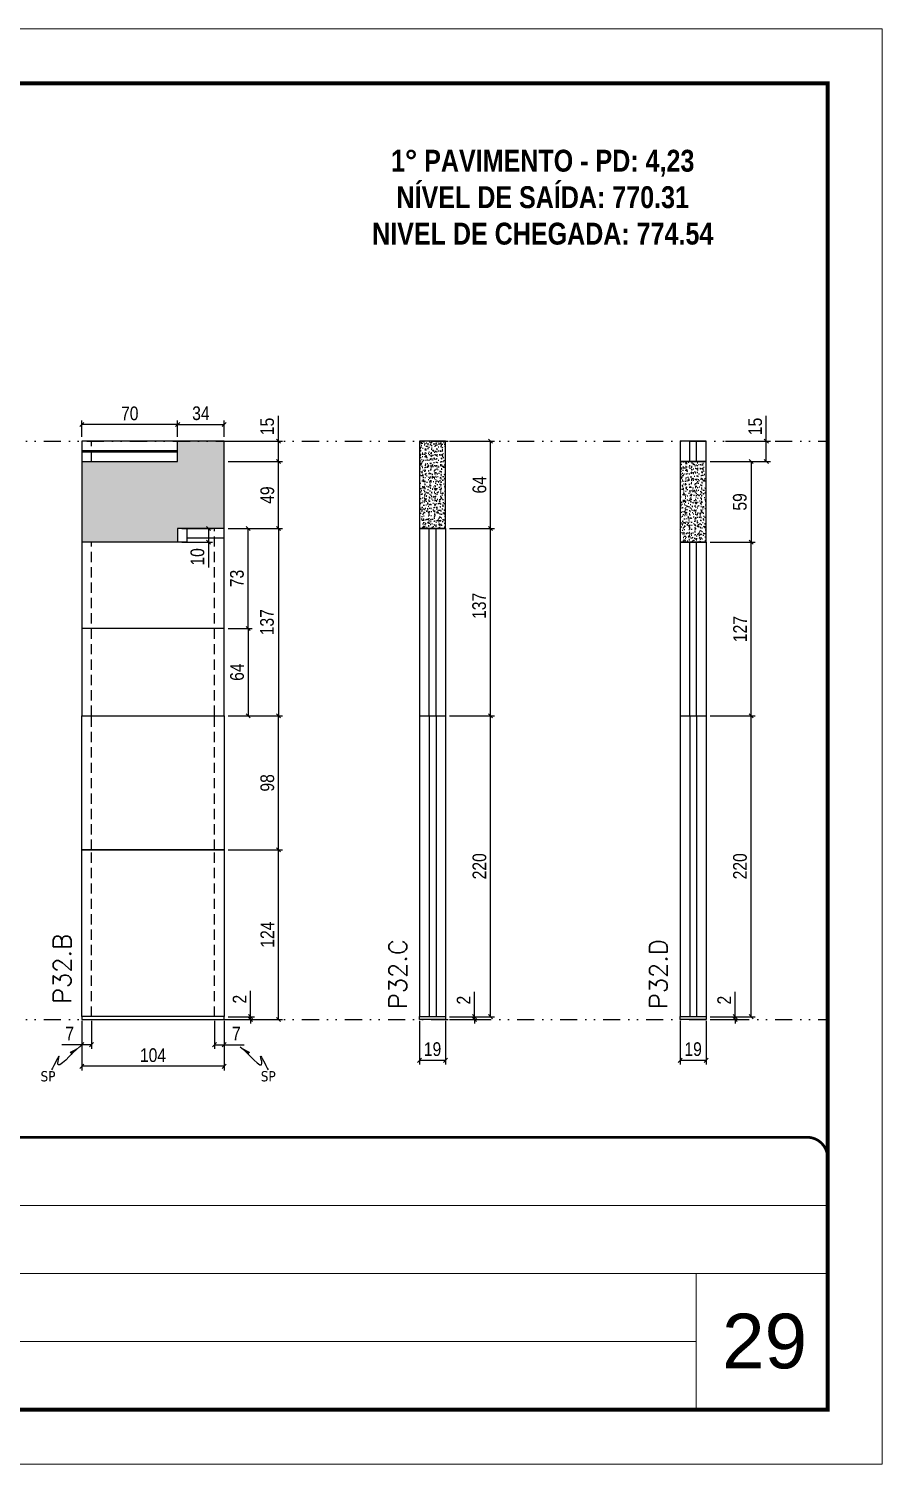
# Model space of a CAD drawing. Header units: millimetres. Extents: x 787 to 8287, y -592 to 17063.
# Drawn here: x 2286 to 2910, y 2854 to 3904 of the extents above; entities that cross this region are included whole.
import ezdxf

# ---------------------------------------------------------------- set-up
doc = ezdxf.new("R2010")
doc.units = ezdxf.units.MM
for name, pattern in [('CONTINUO', [0]), ('DASHED', [0.75, 0.5, -0.25]), ('DIVIDE2', [0.625, 0.25, -0.125, 0, -0.125, 0, -0.125]), ('HIDDEN', [0.375, 0.25, -0.125])]:
    doc.linetypes.add(name, pattern=pattern)
for name, color, linetype, lineweight in [('CARIMBO', 255, 'Continuous', 9), ('Folhas', 255, 'Continuous', 9), ('SARRAFO DE PRESSAO', 251, 'DASHED', 9), ('Texto Seção', 7, 'Continuous', 15)]:
    doc.layers.add(name, color=color, linetype=linetype, lineweight=lineweight)
for name, color, linetype in [('COTA', 241, 'Continuous'), ('NOMENCLATURA', 7, 'Continuous'), ('Nível', 160, 'Continuous'), ('Painéis', 200, 'Continuous'), ('SARR_2.2x7', 40, 'Continuous'), ('Sarrafo de Pressão', 42, 'HIDDEN'), ('texto', 7, 'Continuous')]:
    doc.layers.add(name, color=color, linetype=linetype)
doc.styles.add('ARIAL', font='arial.ttf')
doc.styles.add('COTA TECNICA', font='techl___.ttf', dxfattribs={"height": 10})
doc.styles.add('COTA TECNICA-50', font='techl___.ttf', dxfattribs={"height": 10})
doc.styles.add('REGUA-120', font='ROMANS.shx', dxfattribs={"height": 15})
doc.styles.add('ROMANC', font='techb___.ttf', dxfattribs={"height": 2.5})
doc.styles.get("Standard").update_dxf_attribs({"font": 'arial.ttf'})
doc.dimstyles.new('COTA PAINEL-50', dxfattribs={"dimtxt": 10, "dimasz": 3, "dimexe": 3, "dimexo": 3, "dimgap": 3, "dimtad": 1, "dimdec": 1, "dimzin": 12, "dimdsep": 46, "dimtxsty": 'COTA TECNICA-50', "dimblk1": 'OBLIQUE', "dimblk2": 'OBLIQUE', "dimsah": 1, "dimcen": 0.9, "dimclrd": 4, "dimclre": 4, "dimclrt": 240, "dimadec": 1, "dimazin": 3, "dimtfac": 1, "dimtdec": 1, "dimtmove": 0, "dimatfit": 3, "dimfxl": 0, "dimtolj": 1, "dimtzin": 12, "dimarcsym": 0})
doc.dimstyles.new('PAINEL', dxfattribs={"dimtxt": 10, "dimasz": 3, "dimexe": 3, "dimexo": 3, "dimgap": 3, "dimtad": 1, "dimdec": 1, "dimzin": 12, "dimdsep": 46, "dimtxsty": 'COTA TECNICA', "dimblk1": 'OBLIQUE', "dimblk2": 'OBLIQUE', "dimsah": 1, "dimcen": 0.9, "dimclrd": 4, "dimclre": 4, "dimclrt": 240, "dimadec": 1, "dimazin": 3, "dimtfac": 1, "dimtdec": 1, "dimtmove": 0, "dimatfit": 3, "dimfxl": 0, "dimtolj": 1, "dimtzin": 12, "dimarcsym": 0})
doc.dimstyles.get("Standard").update_dxf_attribs({"dimtxt": 0.18, "dimasz": 0.18, "dimexe": 0.18, "dimexo": 0.0625, "dimgap": 0.09, "dimtad": 0, "dimtih": 1, "dimtoh": 1, "dimdec": 4, "dimzin": 0, "dimdsep": 46, "dimtxsty": 'Standard', "dimcen": 0.09, "dimadec": 0, "dimazin": 0, "dimtfac": 1, "dimtdec": 4, "dimtofl": 0, "dimtmove": 0, "dimatfit": 3, "dimfxl": 0, "dimtolj": 1, "dimtzin": 0, "dimarcsym": 0})

# ---------------------------------------------------------------- blocks, each defined once
blk = doc.blocks.new('9999999999')
at = {"color": 30, "linetype": 'CONTINUO'}
for p, q in [((98564.6, 34379.6), (99584, 34379.6)), ((98564.6, 34329.8), (99488, 34329.8)), ((99584, 34329.8), (99488, 34329.8)), ((99488, 34329.8), (99488, 34230.2)), ((98564.6, 34280), (99488, 34280))]:
    blk.add_line(p, q, dxfattribs=at)
at = {"color": 30, "linetype": 'CONTINUO', "const_width": 2}
blk.add_lwpolyline([(99584, 34230.2), (99584, 34414.4, 0.414214), (99569, 34429.4), (98229, 34429.4, 0.414214), (98214, 34414.4), (98214, 34245.2, 0.414214), (98229, 34230.2), (99584, 34230.2)], format="xyb", dxfattribs=at)
at = {"layer": 'Folhas'}
blk.add_lwpolyline([(98139, 34190.2), (99624, 34190.2), (99624, 35240.2), (98139, 35240.2)], close=True, dxfattribs=at)
at = {"layer": 'Folhas', "color": 30, "const_width": 3}
blk.add_lwpolyline([(98214, 34230.2), (99584, 34230.2), (99584, 35200.2), (98214, 35200.2)], close=True, dxfattribs=at)
blk = doc.blocks.new('_Oblique')
at = {"color": 0, "linetype": 'ByBlock', "lineweight": -2}
blk.add_line((-0.5, -0.5), (0.5, 0.5), dxfattribs=at)
blk = doc.blocks.new('*D692')
at = {"layer": 'COTA', "color": 4, "lineweight": -2}
for p, q in [((2762.7, 3178.5), (2762.7, 3146.6)), ((2781.7, 3178.5), (2781.7, 3146.6)), ((2762.7, 3149.6), (2781.7, 3149.6))]:
    blk.add_line(p, q, dxfattribs=at)
at = {"layer": 'Defpoints', "color": 0}
for p in [(2762.7, 3181.5), (2781.7, 3181.5), (2781.7, 3149.6)]:
    blk.add_point(p, dxfattribs=at)
at = {"layer": 'COTA', "color": 4, "lineweight": -2, "xscale": 3, "yscale": 3, "zscale": 3, "rotation": 180}
blk.add_blockref('_Oblique', (2762.7, 3149.6), dxfattribs=at)
at = {"layer": 'COTA', "color": 4, "lineweight": -2, "xscale": 3, "yscale": 3, "zscale": 3}
blk.add_blockref('_Oblique', (2781.7, 3149.6), dxfattribs=at)
at = {"layer": 'COTA', "color": 240, "insert": (2772.2, 3157.7), "char_height": 10, "attachment_point": 5, "style": 'COTA TECNICA'}
blk.add_mtext('\\A1;19', dxfattribs=at)
blk = doc.blocks.new('*D693')
at = {"layer": 'COTA', "color": 4, "lineweight": -2}
for p, q in [((2802.9, 3181.5), (2802.9, 3199.6)), ((2784.7, 3181.5), (2805.9, 3181.5)), ((2802.9, 3179.5), (2802.9, 3181.5)), ((2784.7, 3179.5), (2805.9, 3179.5)), ((2802.9, 3179.5), (2802.9, 3176.5))]:
    blk.add_line(p, q, dxfattribs=at)
at = {"layer": 'Defpoints', "color": 0}
for p in [(2781.7, 3181.5), (2802.9, 3181.5), (2781.7, 3179.5)]:
    blk.add_point(p, dxfattribs=at)
at = {"layer": 'COTA', "color": 4, "lineweight": -2, "xscale": 3, "yscale": 3, "zscale": 3}
for p, rotation in [((2802.9, 3181.5), 270), ((2802.9, 3179.5), 90)]:
    blk.add_blockref('_Oblique', p, dxfattribs=dict(at, rotation=rotation))
at = {"layer": 'COTA', "color": 240, "insert": (2794.9, 3193.6), "char_height": 10, "attachment_point": 5, "rotation": 90, "style": 'COTA TECNICA-50'}
blk.add_mtext('\\A1;2', dxfattribs=at)
blk = doc.blocks.new('*D1337')
at = {"layer": 'COTA', "color": 4, "linetype": 'ByBlock', "lineweight": -2}
for p, q in [((2784.7, 3587.5), (2817.6, 3587.5)), ((2814.6, 3587.5), (2814.6, 3528.5)), ((2784.7, 3528.5), (2817.6, 3528.5))]:
    blk.add_line(p, q, dxfattribs=at)
at = {"layer": 'Defpoints', "color": 0, "linetype": 'ByBlock'}
for p in [(2781.7, 3587.5), (2781.7, 3528.5), (2814.6, 3528.5)]:
    blk.add_point(p, dxfattribs=at)
at = {"layer": 'COTA', "color": 4, "linetype": 'ByBlock', "lineweight": -2, "xscale": 3, "yscale": 3, "zscale": 3}
for p, rotation in [((2814.6, 3587.5), 90), ((2814.6, 3528.5), 270)]:
    blk.add_blockref('_Oblique', p, dxfattribs=dict(at, rotation=rotation))
at = {"layer": 'COTA', "color": 240, "linetype": 'ByBlock', "insert": (2806.4, 3558), "char_height": 10, "attachment_point": 5, "rotation": 90, "style": 'COTA TECNICA'}
blk.add_mtext('\\A1;59', dxfattribs=at)
blk = doc.blocks.new('*D1338')
at = {"layer": 'COTA', "color": 4, "lineweight": -2}
for p, q in [((2784.7, 3401.5), (2817.6, 3401.5)), ((2814.6, 3181.5), (2814.6, 3401.5)), ((2784.7, 3181.5), (2817.6, 3181.5))]:
    blk.add_line(p, q, dxfattribs=at)
at = {"layer": 'Defpoints', "color": 0}
for p in [(2781.7, 3401.5), (2814.6, 3401.5), (2781.7, 3181.5)]:
    blk.add_point(p, dxfattribs=at)
at = {"layer": 'COTA', "color": 4, "lineweight": -2, "xscale": 3, "yscale": 3, "zscale": 3}
for p, rotation in [((2814.6, 3401.5), 90), ((2814.6, 3181.5), 270)]:
    blk.add_blockref('_Oblique', p, dxfattribs=dict(at, rotation=rotation))
at = {"layer": 'COTA', "color": 240, "insert": (2806.5, 3291.5), "char_height": 10, "attachment_point": 5, "rotation": 90, "style": 'COTA TECNICA-50'}
blk.add_mtext('\\A1;220', dxfattribs=at)
blk = doc.blocks.new('*D694')
at = {"layer": 'COTA', "color": 4, "lineweight": -2}
for p, q in [((2784.7, 3528.5), (2817.6, 3528.5)), ((2814.6, 3401.5), (2814.6, 3528.5)), ((2784.7, 3401.5), (2817.6, 3401.5))]:
    blk.add_line(p, q, dxfattribs=at)
at = {"layer": 'Defpoints', "color": 0}
for p in [(2781.7, 3528.5), (2814.6, 3528.5), (2781.7, 3401.5)]:
    blk.add_point(p, dxfattribs=at)
at = {"layer": 'COTA', "color": 4, "lineweight": -2, "xscale": 3, "yscale": 3, "zscale": 3}
for p, rotation in [((2814.6, 3528.5), 90), ((2814.6, 3401.5), 270)]:
    blk.add_blockref('_Oblique', p, dxfattribs=dict(at, rotation=rotation))
at = {"layer": 'COTA', "color": 240, "insert": (2806.5, 3465), "char_height": 10, "attachment_point": 5, "rotation": 90, "style": 'COTA TECNICA-50'}
blk.add_mtext('\\A1;127', dxfattribs=at)
blk = doc.blocks.new('*D695')
at = {"layer": 'COTA', "color": 4, "lineweight": -2}
for p, q in [((2572.2, 3178.5), (2572.2, 3146.6)), ((2591.2, 3178.5), (2591.2, 3146.6)), ((2572.2, 3149.6), (2591.2, 3149.6))]:
    blk.add_line(p, q, dxfattribs=at)
at = {"layer": 'Defpoints', "color": 0}
for p in [(2572.2, 3181.5), (2591.2, 3181.5), (2591.2, 3149.6)]:
    blk.add_point(p, dxfattribs=at)
at = {"layer": 'COTA', "color": 4, "lineweight": -2, "xscale": 3, "yscale": 3, "zscale": 3, "rotation": 180}
blk.add_blockref('_Oblique', (2572.2, 3149.6), dxfattribs=at)
at = {"layer": 'COTA', "color": 4, "lineweight": -2, "xscale": 3, "yscale": 3, "zscale": 3}
blk.add_blockref('_Oblique', (2591.2, 3149.6), dxfattribs=at)
at = {"layer": 'COTA', "color": 240, "insert": (2581.7, 3157.7), "char_height": 10, "attachment_point": 5, "style": 'COTA TECNICA'}
blk.add_mtext('\\A1;19', dxfattribs=at)
blk = doc.blocks.new('*D696')
at = {"layer": 'COTA', "color": 4, "lineweight": -2}
for p, q in [((2594.2, 3401.5), (2627.1, 3401.5)), ((2624.1, 3181.5), (2624.1, 3401.5)), ((2594.2, 3181.5), (2627.1, 3181.5))]:
    blk.add_line(p, q, dxfattribs=at)
at = {"layer": 'Defpoints', "color": 0}
for p in [(2591.2, 3401.5), (2624.1, 3401.5), (2591.2, 3181.5)]:
    blk.add_point(p, dxfattribs=at)
at = {"layer": 'COTA', "color": 4, "lineweight": -2, "xscale": 3, "yscale": 3, "zscale": 3}
for p, rotation in [((2624.1, 3401.5), 90), ((2624.1, 3181.5), 270)]:
    blk.add_blockref('_Oblique', p, dxfattribs=dict(at, rotation=rotation))
at = {"layer": 'COTA', "color": 240, "insert": (2616, 3291.5), "char_height": 10, "attachment_point": 5, "rotation": 90, "style": 'COTA TECNICA'}
blk.add_mtext('\\A1;220', dxfattribs=at)
blk = doc.blocks.new('*D697')
at = {"layer": 'COTA', "color": 4, "lineweight": -2}
for p, q in [((2612.4, 3181.5), (2612.4, 3199.6)), ((2594.2, 3181.5), (2615.4, 3181.5)), ((2612.4, 3179.5), (2612.4, 3181.5)), ((2594.2, 3179.5), (2615.4, 3179.5)), ((2612.4, 3179.5), (2612.4, 3176.5))]:
    blk.add_line(p, q, dxfattribs=at)
at = {"layer": 'Defpoints', "color": 0}
for p in [(2591.2, 3181.5), (2612.4, 3181.5), (2591.2, 3179.5)]:
    blk.add_point(p, dxfattribs=at)
at = {"layer": 'COTA', "color": 4, "lineweight": -2, "xscale": 3, "yscale": 3, "zscale": 3}
for p, rotation in [((2612.4, 3181.5), 270), ((2612.4, 3179.5), 90)]:
    blk.add_blockref('_Oblique', p, dxfattribs=dict(at, rotation=rotation))
at = {"layer": 'COTA', "color": 240, "insert": (2604.4, 3193.6), "char_height": 10, "attachment_point": 5, "rotation": 90, "style": 'COTA TECNICA-50'}
blk.add_mtext('\\A1;2', dxfattribs=at)
blk = doc.blocks.new('*D1339')
at = {"layer": 'COTA', "color": 4, "lineweight": -2}
for p, q in [((2594.2, 3538.5), (2627.1, 3538.5)), ((2624.1, 3401.5), (2624.1, 3538.5)), ((2594.2, 3401.5), (2627.1, 3401.5))]:
    blk.add_line(p, q, dxfattribs=at)
at = {"layer": 'Defpoints', "color": 0}
for p in [(2591.2, 3538.5), (2624.1, 3538.5), (2591.2, 3401.5)]:
    blk.add_point(p, dxfattribs=at)
at = {"layer": 'COTA', "color": 4, "lineweight": -2, "xscale": 3, "yscale": 3, "zscale": 3}
for p, rotation in [((2624.1, 3538.5), 90), ((2624.1, 3401.5), 270)]:
    blk.add_blockref('_Oblique', p, dxfattribs=dict(at, rotation=rotation))
at = {"layer": 'COTA', "color": 240, "insert": (2615.8, 3482), "char_height": 10, "attachment_point": 5, "rotation": 90, "style": 'COTA TECNICA-50'}
blk.add_mtext('\\A1;137', dxfattribs=at)
blk = doc.blocks.new('*D1341')
at = {"layer": 'COTA', "color": 4, "lineweight": -2}
for p, q in [((2825.7, 3602.5), (2825.7, 3620.9)), ((2795.8, 3602.5), (2828.7, 3602.5)), ((2825.7, 3587.5), (2825.7, 3602.5)), ((2784.7, 3587.5), (2828.7, 3587.5))]:
    blk.add_line(p, q, dxfattribs=at)
at = {"layer": 'Defpoints', "color": 0}
for p in [(2792.8, 3602.5), (2825.7, 3602.5), (2781.7, 3587.5)]:
    blk.add_point(p, dxfattribs=at)
at = {"layer": 'COTA', "color": 4, "lineweight": -2, "xscale": 3, "yscale": 3, "zscale": 3}
for p, rotation in [((2825.7, 3602.5), 90), ((2825.7, 3587.5), 270)]:
    blk.add_blockref('_Oblique', p, dxfattribs=dict(at, rotation=rotation))
at = {"layer": 'COTA', "color": 240, "insert": (2817.6, 3613.2), "char_height": 10, "attachment_point": 5, "rotation": 90, "style": 'COTA TECNICA'}
blk.add_mtext('\\A1;15', dxfattribs=at)
blk = doc.blocks.new('*D1348')
at = {"layer": 'COTA', "color": 4, "lineweight": -2}
for p, q in [((2594.2, 3602.5), (2627.1, 3602.5)), ((2624.1, 3538.5), (2624.1, 3602.5)), ((2594.2, 3538.5), (2627.1, 3538.5))]:
    blk.add_line(p, q, dxfattribs=at)
at = {"layer": 'Defpoints', "color": 0}
for p in [(2591.2, 3602.5), (2624.1, 3602.5), (2591.2, 3538.5)]:
    blk.add_point(p, dxfattribs=at)
at = {"layer": 'COTA', "color": 4, "lineweight": -2, "xscale": 3, "yscale": 3, "zscale": 3}
for p, rotation in [((2624.1, 3602.5), 90), ((2624.1, 3538.5), 270)]:
    blk.add_blockref('_Oblique', p, dxfattribs=dict(at, rotation=rotation))
at = {"layer": 'COTA', "color": 240, "insert": (2616, 3570.5), "char_height": 10, "attachment_point": 5, "rotation": 90, "style": 'COTA TECNICA'}
blk.add_mtext('\\A1;64', dxfattribs=at)
blk = doc.blocks.new('*D727')
at = {"layer": 'COTA', "color": 4, "lineweight": -2}
for p, q in [((2325.3, 3178.5), (2325.3, 3142.2)), ((2429.3, 3178.5), (2429.3, 3142.2)), ((2429.3, 3145.2), (2325.3, 3145.2))]:
    blk.add_line(p, q, dxfattribs=at)
at = {"layer": 'Defpoints', "color": 0}
for p in [(2325.3, 3181.5), (2429.3, 3181.5), (2325.3, 3145.2)]:
    blk.add_point(p, dxfattribs=at)
at = {"layer": 'COTA', "color": 4, "lineweight": -2, "xscale": 3, "yscale": 3, "zscale": 3, "rotation": 180}
blk.add_blockref('_Oblique', (2325.3, 3145.2), dxfattribs=at)
at = {"layer": 'COTA', "color": 4, "lineweight": -2, "xscale": 3, "yscale": 3, "zscale": 3}
blk.add_blockref('_Oblique', (2429.3, 3145.2), dxfattribs=at)
at = {"layer": 'COTA', "color": 240, "insert": (2377.3, 3153.3), "char_height": 10, "attachment_point": 5, "style": 'COTA TECNICA'}
blk.add_mtext('\\A1;104', dxfattribs=at)
blk = doc.blocks.new('*D728')
at = {"layer": 'COTA', "color": 4, "lineweight": -2}
for p, q in [((2422.3, 3178.5), (2422.3, 3158)), ((2429.3, 3176.5), (2429.3, 3158)), ((2422.3, 3161), (2429.3, 3161)), ((2429.3, 3161), (2444, 3161))]:
    blk.add_line(p, q, dxfattribs=at)
at = {"layer": 'Defpoints', "color": 0}
for p in [(2422.3, 3181.5), (2429.3, 3179.5), (2429.3, 3161)]:
    blk.add_point(p, dxfattribs=at)
at = {"layer": 'COTA', "color": 4, "lineweight": -2, "xscale": 3, "yscale": 3, "zscale": 3, "rotation": 180}
blk.add_blockref('_Oblique', (2422.3, 3161), dxfattribs=at)
at = {"layer": 'COTA', "color": 4, "lineweight": -2, "xscale": 3, "yscale": 3, "zscale": 3}
blk.add_blockref('_Oblique', (2429.3, 3161), dxfattribs=at)
at = {"layer": 'COTA', "color": 240, "insert": (2438.2, 3169.1), "char_height": 10, "attachment_point": 5, "style": 'COTA TECNICA-50'}
blk.add_mtext('\\A1;7', dxfattribs=at)
blk = doc.blocks.new('*D729')
at = {"layer": 'COTA', "color": 4, "lineweight": -2}
for p, q in [((2325.3, 3176.5), (2325.3, 3158)), ((2332.3, 3178.5), (2332.3, 3158)), ((2325.3, 3161), (2310.6, 3161)), ((2332.3, 3161), (2325.3, 3161))]:
    blk.add_line(p, q, dxfattribs=at)
at = {"layer": 'Defpoints', "color": 0}
for p in [(2332.3, 3181.5), (2325.3, 3179.5), (2325.3, 3161)]:
    blk.add_point(p, dxfattribs=at)
at = {"layer": 'COTA', "color": 4, "lineweight": -2, "xscale": 3, "yscale": 3, "zscale": 3, "rotation": 180}
blk.add_blockref('_Oblique', (2325.3, 3161), dxfattribs=at)
at = {"layer": 'COTA', "color": 4, "lineweight": -2, "xscale": 3, "yscale": 3, "zscale": 3}
blk.add_blockref('_Oblique', (2332.3, 3161), dxfattribs=at)
at = {"layer": 'COTA', "color": 240, "insert": (2316.4, 3169.1), "char_height": 10, "attachment_point": 5, "style": 'COTA TECNICA-50'}
blk.add_mtext('\\A1;7', dxfattribs=at)
blk = doc.blocks.new('*D730')
at = {"layer": 'COTA', "color": 4, "linetype": 'ByBlock', "lineweight": -2}
for p, q in [((2432.3, 3303.5), (2472, 3303.5)), ((2469, 3179.5), (2469, 3303.5)), ((2432.3, 3179.5), (2472, 3179.5))]:
    blk.add_line(p, q, dxfattribs=at)
at = {"layer": 'Defpoints', "color": 0, "linetype": 'ByBlock'}
for p in [(2429.3, 3303.5), (2469, 3303.5), (2429.3, 3179.5)]:
    blk.add_point(p, dxfattribs=at)
at = {"layer": 'COTA', "color": 4, "linetype": 'ByBlock', "lineweight": -2, "xscale": 3, "yscale": 3, "zscale": 3}
for p, rotation in [((2469, 3303.5), 90), ((2469, 3179.5), 270)]:
    blk.add_blockref('_Oblique', p, dxfattribs=dict(at, rotation=rotation))
at = {"layer": 'COTA', "color": 240, "linetype": 'ByBlock', "insert": (2460.9, 3241.5), "char_height": 10, "attachment_point": 5, "rotation": 90, "style": 'COTA TECNICA'}
blk.add_mtext('\\A1;124', dxfattribs=at)
blk = doc.blocks.new('*D731')
at = {"layer": 'COTA', "color": 4, "lineweight": -2}
for p, q in [((2448.6, 3181.5), (2448.6, 3200.3)), ((2432.3, 3181.5), (2451.6, 3181.5)), ((2448.6, 3179.5), (2448.6, 3181.5)), ((2432.3, 3179.5), (2451.6, 3179.5)), ((2448.6, 3179.5), (2448.6, 3176.5))]:
    blk.add_line(p, q, dxfattribs=at)
at = {"layer": 'Defpoints', "color": 0}
for p in [(2429.3, 3181.5), (2429.3, 3179.5), (2448.6, 3179.5)]:
    blk.add_point(p, dxfattribs=at)
at = {"layer": 'COTA', "color": 4, "lineweight": -2, "xscale": 3, "yscale": 3, "zscale": 3}
for p, rotation in [((2448.6, 3181.5), 270), ((2448.6, 3179.5), 90)]:
    blk.add_blockref('_Oblique', p, dxfattribs=dict(at, rotation=rotation))
at = {"layer": 'COTA', "color": 240, "insert": (2440.6, 3194.3), "char_height": 10, "attachment_point": 5, "rotation": 90, "style": 'COTA TECNICA-50'}
blk.add_mtext('\\A1;2', dxfattribs=at)
blk = doc.blocks.new('*D732')
at = {"layer": 'COTA', "color": 4, "linetype": 'ByBlock', "lineweight": -2}
for p, q in [((2432.3, 3303.5), (2472, 3303.5)), ((2469, 3179.5), (2469, 3303.5)), ((2432.3, 3179.5), (2472, 3179.5))]:
    blk.add_line(p, q, dxfattribs=at)
at = {"layer": 'Defpoints', "color": 0, "linetype": 'ByBlock'}
for p in [(2429.3, 3303.5), (2469, 3303.5), (2429.3, 3179.5)]:
    blk.add_point(p, dxfattribs=at)
at = {"layer": 'COTA', "color": 4, "linetype": 'ByBlock', "lineweight": -2, "xscale": 3, "yscale": 3, "zscale": 3}
for p, rotation in [((2469, 3303.5), 90), ((2469, 3179.5), 270)]:
    blk.add_blockref('_Oblique', p, dxfattribs=dict(at, rotation=rotation))
at = {"layer": 'COTA', "color": 240, "linetype": 'ByBlock', "insert": (2460.9, 3241.5), "char_height": 10, "attachment_point": 5, "rotation": 90, "style": 'COTA TECNICA'}
blk.add_mtext('\\A1;124', dxfattribs=at)
blk = doc.blocks.new('*D733')
at = {"layer": 'COTA', "color": 4, "lineweight": -2}
for p, q in [((2432.3, 3401.5), (2472, 3401.5)), ((2469, 3303.5), (2469, 3401.5)), ((2432.3, 3303.5), (2472, 3303.5))]:
    blk.add_line(p, q, dxfattribs=at)
at = {"layer": 'Defpoints', "color": 0}
for p in [(2429.3, 3401.5), (2469, 3401.5), (2429.3, 3303.5)]:
    blk.add_point(p, dxfattribs=at)
at = {"layer": 'COTA', "color": 4, "lineweight": -2, "xscale": 3, "yscale": 3, "zscale": 3}
for p, rotation in [((2469, 3401.5), 90), ((2469, 3303.5), 270)]:
    blk.add_blockref('_Oblique', p, dxfattribs=dict(at, rotation=rotation))
at = {"layer": 'COTA', "color": 240, "insert": (2460.9, 3352.5), "char_height": 10, "attachment_point": 5, "rotation": 90, "style": 'COTA TECNICA-50'}
blk.add_mtext('\\A1;98', dxfattribs=at)
blk = doc.blocks.new('*D734')
at = {"layer": 'COTA', "color": 4, "lineweight": -2}
for p, q in [((2325.3, 3605.5), (2325.3, 3617.6)), ((2395.3, 3614.6), (2325.3, 3614.6)), ((2395.3, 3605.5), (2395.3, 3617.6))]:
    blk.add_line(p, q, dxfattribs=at)
at = {"layer": 'Defpoints', "color": 0}
for p in [(2325.3, 3614.6), (2325.3, 3602.5), (2395.3, 3602.5)]:
    blk.add_point(p, dxfattribs=at)
at = {"layer": 'COTA', "color": 4, "lineweight": -2, "xscale": 3, "yscale": 3, "zscale": 3, "rotation": 180}
blk.add_blockref('_Oblique', (2325.3, 3614.6), dxfattribs=at)
at = {"layer": 'COTA', "color": 4, "lineweight": -2, "xscale": 3, "yscale": 3, "zscale": 3}
blk.add_blockref('_Oblique', (2395.3, 3614.6), dxfattribs=at)
at = {"layer": 'COTA', "color": 240, "insert": (2360.3, 3622.7), "char_height": 10, "attachment_point": 5, "style": 'COTA TECNICA-50'}
blk.add_mtext('\\A1;70', dxfattribs=at)
blk = doc.blocks.new('*D735')
at = {"layer": 'COTA', "color": 4, "lineweight": -2}
for p, q in [((2432.3, 3538.5), (2472, 3538.5)), ((2469, 3538.5), (2469, 3401.5)), ((2432.3, 3401.5), (2472, 3401.5))]:
    blk.add_line(p, q, dxfattribs=at)
at = {"layer": 'Defpoints', "color": 0}
for p in [(2429.3, 3538.5), (2429.3, 3401.5), (2469, 3401.5)]:
    blk.add_point(p, dxfattribs=at)
at = {"layer": 'COTA', "color": 4, "lineweight": -2, "xscale": 3, "yscale": 3, "zscale": 3}
for p, rotation in [((2469, 3538.5), 90), ((2469, 3401.5), 270)]:
    blk.add_blockref('_Oblique', p, dxfattribs=dict(at, rotation=rotation))
at = {"layer": 'COTA', "color": 240, "insert": (2460.7, 3470), "char_height": 10, "attachment_point": 5, "rotation": 90, "style": 'COTA TECNICA-50'}
blk.add_mtext('\\A1;137', dxfattribs=at)
blk = doc.blocks.new('*D736')
at = {"layer": 'COTA', "color": 4, "lineweight": -2}
for p, q in [((2432.3, 3587.5), (2472, 3587.5)), ((2469, 3538.5), (2469, 3587.5)), ((2432.3, 3538.5), (2472, 3538.5))]:
    blk.add_line(p, q, dxfattribs=at)
at = {"layer": 'Defpoints', "color": 0}
for p in [(2429.3, 3587.5), (2469, 3587.5), (2429.3, 3538.5)]:
    blk.add_point(p, dxfattribs=at)
at = {"layer": 'COTA', "color": 4, "lineweight": -2, "xscale": 3, "yscale": 3, "zscale": 3}
for p, rotation in [((2469, 3587.5), 90), ((2469, 3538.5), 270)]:
    blk.add_blockref('_Oblique', p, dxfattribs=dict(at, rotation=rotation))
at = {"layer": 'COTA', "color": 240, "insert": (2460.9, 3563), "char_height": 10, "attachment_point": 5, "rotation": 90, "style": 'COTA TECNICA'}
blk.add_mtext('\\A1;49', dxfattribs=at)
blk = doc.blocks.new('*D737')
at = {"layer": 'COTA', "color": 4, "lineweight": -2}
for p, q in [((2469, 3602.5), (2469, 3620.9)), ((2432.3, 3602.5), (2472, 3602.5)), ((2469, 3587.5), (2469, 3602.5)), ((2432.3, 3587.5), (2472, 3587.5))]:
    blk.add_line(p, q, dxfattribs=at)
at = {"layer": 'Defpoints', "color": 0}
for p in [(2429.3, 3602.5), (2469, 3602.5), (2429.3, 3587.5)]:
    blk.add_point(p, dxfattribs=at)
at = {"layer": 'COTA', "color": 4, "lineweight": -2, "xscale": 3, "yscale": 3, "zscale": 3}
for p, rotation in [((2469, 3602.5), 90), ((2469, 3587.5), 270)]:
    blk.add_blockref('_Oblique', p, dxfattribs=dict(at, rotation=rotation))
at = {"layer": 'COTA', "color": 240, "insert": (2460.8, 3613.2), "char_height": 10, "attachment_point": 5, "rotation": 90, "style": 'COTA TECNICA'}
blk.add_mtext('\\A1;15', dxfattribs=at)
blk = doc.blocks.new('*D1351')
at = {"layer": 'COTA', "color": 4, "lineweight": -2}
for p, q in [((2398.3, 3538.5), (2420.9, 3538.5)), ((2417.9, 3538.5), (2417.9, 3528.5)), ((2398.3, 3528.5), (2420.9, 3528.5)), ((2417.9, 3528.5), (2417.9, 3510.1))]:
    blk.add_line(p, q, dxfattribs=at)
at = {"layer": 'Defpoints', "color": 0}
for p in [(2395.3, 3538.5), (2395.3, 3528.5), (2417.9, 3528.5)]:
    blk.add_point(p, dxfattribs=at)
at = {"layer": 'COTA', "color": 4, "lineweight": -2, "xscale": 3, "yscale": 3, "zscale": 3}
for p, rotation in [((2417.9, 3538.5), 90), ((2417.9, 3528.5), 270)]:
    blk.add_blockref('_Oblique', p, dxfattribs=dict(at, rotation=rotation))
at = {"layer": 'COTA', "color": 240, "insert": (2409.8, 3517.8), "char_height": 10, "attachment_point": 5, "rotation": 90, "style": 'COTA TECNICA'}
blk.add_mtext('\\A1;10', dxfattribs=at)
blk = doc.blocks.new('*D1352')
at = {"layer": 'COTA', "color": 4, "lineweight": -2}
for p, q in [((2395.3, 3605.5), (2395.3, 3617.6)), ((2395.3, 3614.6), (2429.3, 3614.6)), ((2429.3, 3605.5), (2429.3, 3617.6))]:
    blk.add_line(p, q, dxfattribs=at)
at = {"layer": 'Defpoints', "color": 0}
for p in [(2429.3, 3614.6), (2395.3, 3602.5), (2429.3, 3602.5)]:
    blk.add_point(p, dxfattribs=at)
at = {"layer": 'COTA', "color": 4, "lineweight": -2, "xscale": 3, "yscale": 3, "zscale": 3, "rotation": 180}
blk.add_blockref('_Oblique', (2395.3, 3614.6), dxfattribs=at)
at = {"layer": 'COTA', "color": 4, "lineweight": -2, "xscale": 3, "yscale": 3, "zscale": 3}
blk.add_blockref('_Oblique', (2429.3, 3614.6), dxfattribs=at)
at = {"layer": 'COTA', "color": 240, "insert": (2412.3, 3622.8), "char_height": 10, "attachment_point": 5, "style": 'COTA TECNICA'}
blk.add_mtext('\\A1;34', dxfattribs=at)
blk = doc.blocks.new('*D1353')
at = {"layer": 'COTA', "color": 4, "lineweight": -2}
for p, q in [((2432.3, 3465.5), (2449.9, 3465.5)), ((2446.9, 3465.5), (2446.9, 3401.5)), ((2432.3, 3401.5), (2449.9, 3401.5))]:
    blk.add_line(p, q, dxfattribs=at)
at = {"layer": 'Defpoints', "color": 0}
for p in [(2429.3, 3465.5), (2429.3, 3401.5), (2446.9, 3401.5)]:
    blk.add_point(p, dxfattribs=at)
at = {"layer": 'COTA', "color": 4, "lineweight": -2, "xscale": 3, "yscale": 3, "zscale": 3}
for p, rotation in [((2446.9, 3465.5), 90), ((2446.9, 3401.5), 270)]:
    blk.add_blockref('_Oblique', p, dxfattribs=dict(at, rotation=rotation))
at = {"layer": 'COTA', "color": 240, "insert": (2438.8, 3433.5), "char_height": 10, "attachment_point": 5, "rotation": 90, "style": 'COTA TECNICA'}
blk.add_mtext('\\A1;64', dxfattribs=at)
blk = doc.blocks.new('*D1354')
at = {"layer": 'COTA', "color": 4, "lineweight": -2}
for p, q in [((2432.3, 3538.5), (2449.9, 3538.5)), ((2446.9, 3465.5), (2446.9, 3538.5)), ((2432.3, 3465.5), (2449.9, 3465.5))]:
    blk.add_line(p, q, dxfattribs=at)
at = {"layer": 'Defpoints', "color": 0}
for p in [(2429.3, 3538.5), (2446.9, 3538.5), (2429.3, 3465.5)]:
    blk.add_point(p, dxfattribs=at)
at = {"layer": 'COTA', "color": 4, "lineweight": -2, "xscale": 3, "yscale": 3, "zscale": 3}
for p, rotation in [((2446.9, 3538.5), 90), ((2446.9, 3465.5), 270)]:
    blk.add_blockref('_Oblique', p, dxfattribs=dict(at, rotation=rotation))
at = {"layer": 'COTA', "color": 240, "insert": (2438.7, 3502), "char_height": 10, "attachment_point": 5, "rotation": 90, "style": 'COTA TECNICA'}
blk.add_mtext('\\A1;73', dxfattribs=at)

msp = doc.modelspace()

# ---------------------------------------------------------------- hatches: boundary and pattern name
at = {"layer": 'COTA', "linetype": 'ByBlock'}
h = msp.add_hatch(dxfattribs=at)
h.set_pattern_fill('AR-CONC', color=256, scale=0.03)
h.set_pattern_definition([(50, (-6787.3836, -509.4648), (5.46554, -0.4781726), [0.5715, -6.2865]), (355, (-6787.3836, -509.465), (-1.0573026, 5.7317054), [0.4572, -5.0292175]), (100.451445, (-6786.928, -509.5046), (4.4082374, 5.2535326), [0.4857003, -5.3427073]), (46.1842, (-6787.3836, -507.941), (8.1323712, -1.26127), [0.85725, -9.42975]), (96.63556, (-6786.706, -508.046), (7.122124, 7.422784), [0.728551, -8.014068]), (351.18415, (-6787.3836, -507.941), (7.122124, 7.422784), [0.685799, -7.543792]), (21, (-6786.6216, -508.3218), (4.5484317, -3.067956), [0.5715, -6.2865]), (326, (-6786.6216, -508.322), (1.854061, 5.525639), [0.4572, -5.0292]), (71.451445, (-6786.2425, -508.5774), (6.4024926, 2.457683), [0.4857003, -5.342698]), (37.5, (-6787.3836, -509.4648), (0.0926581, 2.53665117), [0, -4.96824, 0, -5.1054, 0, -5.04825]), (7.5, (-6787.3836, -509.4648), (2.0045899, 3.00541724), [0, -2.91084, 0, -4.85394, 0, -1.92405]), (327.5, (-6789.0828, -509.4648), (4.06771786, -0.1718623), [0, -1.905, 0, -5.9436, 0, -7.8867]), (317.5, (-6789.845, -509.4648), (4.4438754, 0.7627947), [0, -2.4765, 0, -3.94716, 0, -5.6007])])
h.paths.add_polyline_path([(2325.32, 3587.53), (2395.32, 3587.53), (2395.32, 3602.53), (2429.32, 3602.53), (2429.32, 3538.53), (2395.32, 3538.53), (2395.25, 3528.53), (2325.25, 3528.53)])
h = msp.add_hatch(dxfattribs=at)
h.set_pattern_fill('AR-CONC', color=256, scale=0.03)
h.set_pattern_definition([(50, (-6516.879, -514.4648), (5.46554, -0.4781726), [0.5715, -6.2865]), (355, (-6516.879, -514.465), (-1.0573026, 5.7317054), [0.4572, -5.0292175]), (100.451445, (-6516.4237, -514.5046), (4.4082374, 5.2535326), [0.4857003, -5.3427073]), (46.1842, (-6516.879, -512.941), (8.132371, -1.26127), [0.85725, -9.42975]), (96.63556, (-6516.2015, -513.046), (7.122124, 7.422784), [0.728551, -8.014068]), (351.18415, (-6516.879, -512.941), (7.122124, 7.422784), [0.685799, -7.543792]), (21, (-6516.117, -513.3218), (4.5484317, -3.067956), [0.5715, -6.2865]), (326, (-6516.117, -513.322), (1.854061, 5.525639), [0.4572, -5.0292]), (71.451445, (-6515.738, -513.5774), (6.4024926, 2.457683), [0.4857003, -5.342698]), (37.5, (-6516.8792, -514.4648), (0.0926581, 2.53665117), [0, -4.96824, 0, -5.1054, 0, -5.04825]), (7.5, (-6516.8792, -514.4648), (2.0045899, 3.00541724), [0, -2.91084, 0, -4.85394, 0, -1.92405]), (327.5, (-6518.5784, -514.4648), (4.06771786, -0.1718623), [0, -1.905, 0, -5.9436, 0, -7.8867]), (317.5, (-6519.3404, -514.4648), (4.4438754, 0.7627947), [0, -2.4765, 0, -3.94716, 0, -5.6007])])
h.paths.add_polyline_path([(2591.24, 3602.53), (2572.24, 3602.53), (2572.24, 3538.5), (2591.24, 3538.5)])
h = msp.add_hatch(dxfattribs=at)
h.set_pattern_fill('AR-CONC', color=256, scale=0.03)
h.set_pattern_definition([(50, (-6326.3893, -524.4648), (5.46554, -0.4781726), [0.5715, -6.2865]), (355, (-6326.3893, -524.465), (-1.0573026, 5.7317054), [0.4572, -5.0292175]), (100.451445, (-6325.934, -524.5046), (4.4082374, 5.2535326), [0.4857003, -5.3427073]), (46.1842, (-6326.389, -522.941), (8.132371, -1.26127), [0.85725, -9.42975]), (96.63556, (-6325.712, -523.046), (7.122124, 7.422784), [0.728551, -8.014068]), (351.18415, (-6326.389, -522.941), (7.122124, 7.422784), [0.685799, -7.543792]), (21, (-6325.6273, -523.3218), (4.5484317, -3.067956), [0.5715, -6.2865]), (326, (-6325.6273, -523.322), (1.854061, 5.525639), [0.4572, -5.0292]), (71.451445, (-6325.2483, -523.5774), (6.4024926, 2.457683), [0.4857003, -5.342698]), (37.5, (-6326.3893, -524.4648), (0.0926581, 2.53665117), [0, -4.96824, 0, -5.1054, 0, -5.04825]), (7.5, (-6326.3893, -524.4648), (2.0045899, 3.00541724), [0, -2.91084, 0, -4.85394, 0, -1.92405]), (327.5, (-6328.0886, -524.4648), (4.06771786, -0.1718623), [0, -1.905, 0, -5.9436, 0, -7.8867]), (317.5, (-6328.8506, -524.4648), (4.4438754, 0.7627947), [0, -2.4765, 0, -3.94716, 0, -5.6007])])
h.paths.add_polyline_path([(2781.73, 3587.53), (2762.73, 3587.53), (2762.73, 3528.5), (2781.73, 3528.5)])

# ---------------------------------------------------------------- linework, layer by layer
for p, q in [((2429.32, 3602.53), (2395.32, 3602.53)), ((2429.32, 3538.53), (2429.32, 3602.53)), ((2325.32, 3587.53), (2325.32, 3528.53)), ((2325.32, 3575.53), (2325.32, 3575.53))]:
    msp.add_line(p, q, dxfattribs=at)
for points in [[(2572.24, 3538.5), (2591.24, 3538.5), (2591.24, 3602.53), (2572.24, 3602.53)], [(2762.73, 3528.5), (2781.73, 3528.5), (2781.73, 3587.53), (2762.73, 3587.53)]]:
    msp.add_lwpolyline(points, close=True, dxfattribs=at)
at = {"layer": 'Nível', "color": 4, "linetype": 'DIVIDE2', "ltscale": 50}
for p, q in [((1951.57, 3602.53), (2870.5, 3602.53)), ((1951.57, 3179.53), (2870.5, 3179.53))]:
    msp.add_line(p, q, dxfattribs=at)
at = {"layer": 'Painéis'}
for p, q in [((2572.24, 3538.5), (2572.24, 3181.53)), ((2572.24, 3538.5), (2591.24, 3538.5)), ((2591.24, 3538.5), (2572.24, 3538.5)), ((2591.24, 3538.5), (2591.24, 3181.53)), ((2762.73, 3528.5), (2762.73, 3181.53)), ((2762.73, 3528.5), (2781.73, 3528.5)), ((2781.73, 3528.5), (2762.73, 3528.5)), ((2781.73, 3528.5), (2781.73, 3181.53)), ((2429.32, 3465.53), (2325.25, 3465.53)), ((2572.24, 3401.53), (2591.24, 3401.53)), ((2762.73, 3401.53), (2781.73, 3401.53)), ((2572.24, 3181.53), (2591.24, 3181.53)), ((2572.24, 3181.53), (2591.24, 3181.53)), ((2572.24, 3179.53), (2572.24, 3181.53)), ((2591.24, 3181.53), (2591.24, 3179.53)), ((2762.73, 3181.53), (2781.73, 3181.53)), ((2762.73, 3181.53), (2781.73, 3181.53)), ((2762.73, 3179.53), (2762.73, 3181.53)), ((2781.73, 3181.53), (2781.73, 3179.53)), ((2591.24, 3179.53), (2572.24, 3179.53)), ((2781.73, 3179.53), (2762.73, 3179.53))]:
    msp.add_line(p, q, dxfattribs=at)
for points in [[(2395.32, 3602.53), (2325.32, 3602.53), (2325.32, 3587.53), (2395.32, 3587.53)], [(2762.73, 3587.53), (2781.73, 3587.53), (2781.73, 3602.53), (2762.73, 3602.53)], [(2325.32, 3401.53), (2429.32, 3401.53), (2429.32, 3303.53), (2325.32, 3303.53)], [(2325.32, 3303.53), (2429.32, 3303.53), (2429.32, 3181.53), (2325.32, 3181.53)], [(2325.32, 3179.53), (2429.32, 3179.53), (2429.32, 3181.53), (2325.32, 3181.53)]]:
    msp.add_lwpolyline(points, close=True, dxfattribs=at)
msp.add_lwpolyline([(2429.32, 3401.53), (2429.32, 3538.53), (2395.32, 3538.53), (2395.32, 3528.53), (2325.19, 3528.53), (2325.32, 3401.53), (2429.32, 3401.53)], dxfattribs=at)
at = {"layer": 'SARR_2.2x7'}
for p, q in [((2769.73, 3587.53), (2769.73, 3602.53)), ((2774.73, 3587.53), (2774.73, 3602.53)), ((2325.32, 3595.53), (2395.32, 3595.53)), ((2325.32, 3594.53), (2395.32, 3594.53)), ((2402.32, 3528.53), (2402.32, 3538.53)), ((2579.24, 3401.53), (2579.24, 3538.5)), ((2584.24, 3401.53), (2584.24, 3538.5)), ((2402.32, 3528.53), (2395.32, 3528.53)), ((2429.32, 3531.53), (2402.32, 3531.53)), ((2769.73, 3401.53), (2769.73, 3528.5)), ((2774.73, 3401.53), (2774.73, 3528.5)), ((2579.24, 3401.53), (2579.24, 3181.53)), ((2584.24, 3401.53), (2584.24, 3181.53)), ((2769.73, 3401.53), (2769.73, 3181.53)), ((2774.73, 3401.53), (2774.73, 3181.53))]:
    msp.add_line(p, q, dxfattribs=at)
at = {"layer": 'Sarrafo de Pressão', "ltscale": 30}
for p, q in [((2332.32, 3587.53), (2332.32, 3602.53)), ((2422.32, 3401.53), (2422.32, 3538.53)), ((2332.32, 3401.53), (2332.32, 3528.53)), ((2332.32, 3303.53), (2332.32, 3401.53)), ((2422.32, 3303.53), (2422.32, 3401.53)), ((2332.32, 3181.53), (2332.32, 3303.53)), ((2422.32, 3181.53), (2422.32, 3303.53))]:
    msp.add_line(p, q, dxfattribs=at)

# ---------------------------------------------------------------- block references
at = {"layer": 'SARRAFO DE PRESSAO', "color": 6, "linetype": 'ByBlock'}
msp.add_blockref('9999999999', (-96713.48, -31336.09), dxfattribs=at)

# ---------------------------------------------------------------- texts
at = {"layer": 'CARIMBO', "style": 'ARIAL'}
msp.add_text('29', height=40, dxfattribs=at).set_placement((2793.36, 2924.26))
at = {"layer": 'NOMENCLATURA', "color": 2, "insert": (2662.24, 3842.25), "char_height": 16, "attachment_point": 2, "style": 'ROMANC'}
msp.add_mtext_dynamic_manual_height_columns('\\P1° PAVIMENTO - PD: 4,23\\PNÍVEL DE SAÍDA: 770.31\\PNIVEL DE CHEGADA: 774.54', width=328.3607, gutter_width=1, heights=[0], dxfattribs=at)
at = {"layer": 'texto', "color": 0, "char_height": 7.5, "attachment_point": 5}
for insert in [(2300.54, 3137.85), (2461.56, 3137.85)]:
    msp.add_mtext('{\\fTahoma|b0|i0|c0|p34;\\C4;SP}', dxfattribs=dict(at, insert=insert))
at = {"layer": 'Texto Seção', "char_height": 13, "width": 285.3299, "attachment_point": 7, "rotation": 90, "style": 'REGUA-120'}
for s, insert in [('P32.B', (2317.38, 3190.78)), ('P32.C', (2562.79, 3186.94)), ('\\pt52;P32.D', (2753.28, 3186.94))]:
    msp.add_mtext(s, dxfattribs=dict(at, insert=insert))

# ---------------------------------------------------------------- dimensions: what is measured, and where the dimension line sits
at = {"layer": 'COTA'}
for base, p1, p2, picture, middle in [((2325.32, 3614.62), (2395.32, 3602.53), (2325.32, 3602.53), '*D734', (2360.32, 3622.72)), ((2429.32, 3161.02), (2422.32, 3181.53), (2429.32, 3179.53), '*D728', (2438.18, 3169.09))]:
    dim = msp.add_linear_dim(base=base, p1=p1, p2=p2, dimstyle='COTA PAINEL-50', dxfattribs=at)
    dim.commit()
    dim.dimension.update_dxf_attribs({"geometry": picture, "text_midpoint": middle})
for base, p1, p2, angle, dimstyle, picture, middle in [((2429.32, 3614.62), (2395.32, 3602.53), (2429.32, 3602.53), 180, 'PAINEL', '*D1352', (2412.32, 3622.84)), ((2468.96, 3602.53), (2429.32, 3587.53), (2429.32, 3602.53), 90, 'PAINEL', '*D737', (2460.85, 3613.21)), ((2825.69, 3602.53), (2781.73, 3587.53), (2792.84, 3602.53), 90, 'PAINEL', '*D1341', (2817.58, 3613.21)), ((2624.06, 3602.53), (2591.24, 3538.5), (2591.24, 3602.53), 90, 'PAINEL', '*D1348', (2615.96, 3570.52)), ((2417.91, 3528.53), (2395.32, 3538.53), (2395.32, 3528.53), 90, 'PAINEL', '*D1351', (2409.81, 3517.81)), ((2468.96, 3401.53), (2429.32, 3538.53), (2429.32, 3401.53), 90, 'COTA PAINEL-50', '*D735', (2460.74, 3470.03)), ((2446.87, 3538.53), (2429.32, 3465.53), (2429.32, 3538.53), 90, 'PAINEL', '*D1354', (2438.65, 3502.03)), ((2814.59, 3528.5), (2781.73, 3401.53), (2781.73, 3528.5), 90, 'COTA PAINEL-50', '*D694', (2806.51, 3465.02)), ((2446.87, 3401.53), (2429.32, 3465.53), (2429.32, 3401.53), 90, 'PAINEL', '*D1353', (2438.77, 3433.53)), ((2468.96, 3401.53), (2429.32, 3303.53), (2429.32, 3401.53), 90, 'COTA PAINEL-50', '*D733', (2460.85, 3352.53)), ((2814.59, 3401.53), (2781.73, 3181.53), (2781.73, 3401.53), 90, 'COTA PAINEL-50', '*D1338', (2806.49, 3291.53)), ((2325.32, 3161.02), (2332.32, 3181.53), (2325.32, 3179.53), 180, 'COTA PAINEL-50', '*D729', (2316.45, 3169.09))]:
    dim = msp.add_linear_dim(base=base, p1=p1, p2=p2, angle=angle, dimstyle=dimstyle, dxfattribs=at)
    dim.commit()
    dim.dimension.update_dxf_attribs({"geometry": picture, "text_midpoint": middle})
for base, p1, p2, dimstyle, picture, middle in [((2468.96, 3587.53), (2429.32, 3538.53), (2429.32, 3587.53), 'PAINEL', '*D736', (2468.96, 3563.03)), ((2624.06, 3538.5), (2591.24, 3401.53), (2591.24, 3538.5), 'COTA PAINEL-50', '*D1339', (2624.06, 3482.02)), ((2448.57, 3179.53), (2429.32, 3181.53), (2429.32, 3179.53), 'COTA PAINEL-50', '*D731', (2448.57, 3194.27)), ((2612.44, 3181.53), (2591.24, 3179.53), (2591.24, 3181.53), 'COTA PAINEL-50', '*D697', (2612.44, 3193.58)), ((2802.93, 3181.53), (2781.73, 3179.53), (2781.73, 3181.53), 'COTA PAINEL-50', '*D693', (2802.93, 3193.58))]:
    dim = msp.add_linear_dim(base=base, p1=p1, p2=p2, angle=90, dimstyle=dimstyle, dxfattribs=at)
    dim.commit()
    dim.dimension.update_dxf_attribs({"geometry": picture, "text_midpoint": middle, "dimtype": 160})
at = {"layer": 'COTA', "linetype": 'ByBlock'}
dim = msp.add_linear_dim(base=(2814.59, 3528.5), p1=(2781.73, 3587.53), p2=(2781.73, 3528.5), angle=90, dimstyle='PAINEL', dxfattribs=at)
dim.commit()
dim.dimension.update_dxf_attribs({"geometry": '*D1337', "text_midpoint": (2806.45, 3558.02)})
at = {"layer": 'COTA'}
for base, p1, p2, angle, picture, middle in [((2624.06, 3401.53), (2591.24, 3181.53), (2591.24, 3401.53), 90, '*D696', (2615.96, 3291.53)), ((2325.32, 3145.17), (2429.32, 3181.53), (2325.32, 3181.53), 180, '*D727', (2377.32, 3153.27))]:
    dim = msp.add_linear_dim(base=base, p1=p1, p2=p2, angle=angle, dimstyle='PAINEL', override={"dimarcsym": 2}, dxfattribs=at)
    dim.commit()
    dim.dimension.update_dxf_attribs({"geometry": picture, "text_midpoint": middle})
at = {"layer": 'COTA', "linetype": 'ByBlock'}
for picture in ['*D730', '*D732']:
    dim = msp.add_aligned_dim(p1=(2429.32, 3179.53), p2=(2429.32, 3303.53), distance=-39.64, dimstyle='PAINEL', dxfattribs=at)
    dim.commit()
    dim.dimension.update_dxf_attribs({"geometry": picture, "text_midpoint": (2460.88, 3241.53)})
at = {"layer": 'COTA'}
for base, p1, p2, picture, middle in [((2591.24, 3149.63), (2572.24, 3181.53), (2591.24, 3181.53), '*D695', (2581.74, 3157.72)), ((2781.73, 3149.63), (2762.73, 3181.53), (2781.73, 3181.53), '*D692', (2772.23, 3157.72))]:
    dim = msp.add_linear_dim(base=base, p1=p1, p2=p2, dimstyle='PAINEL', override={"dimarcsym": 2}, dxfattribs=at)
    dim.commit()
    dim.dimension.update_dxf_attribs({"geometry": picture, "text_midpoint": middle})

# ---------------------------------------------------------------- leaders
at = {"layer": 'COTA', "path_type": 1}
for points in [[(2323.49, 3159.35), (2307.7, 3147.51), (2308.63, 3152.32), (2303.07, 3142.54)], [(2441.14, 3159.35), (2456.93, 3147.51), (2456, 3152.32), (2461.56, 3142.54)]]:
    msp.add_leader(points, dimstyle='Standard', override={"dimasz": 8}, dxfattribs=at)

doc.saveas('drawing.dxf')
